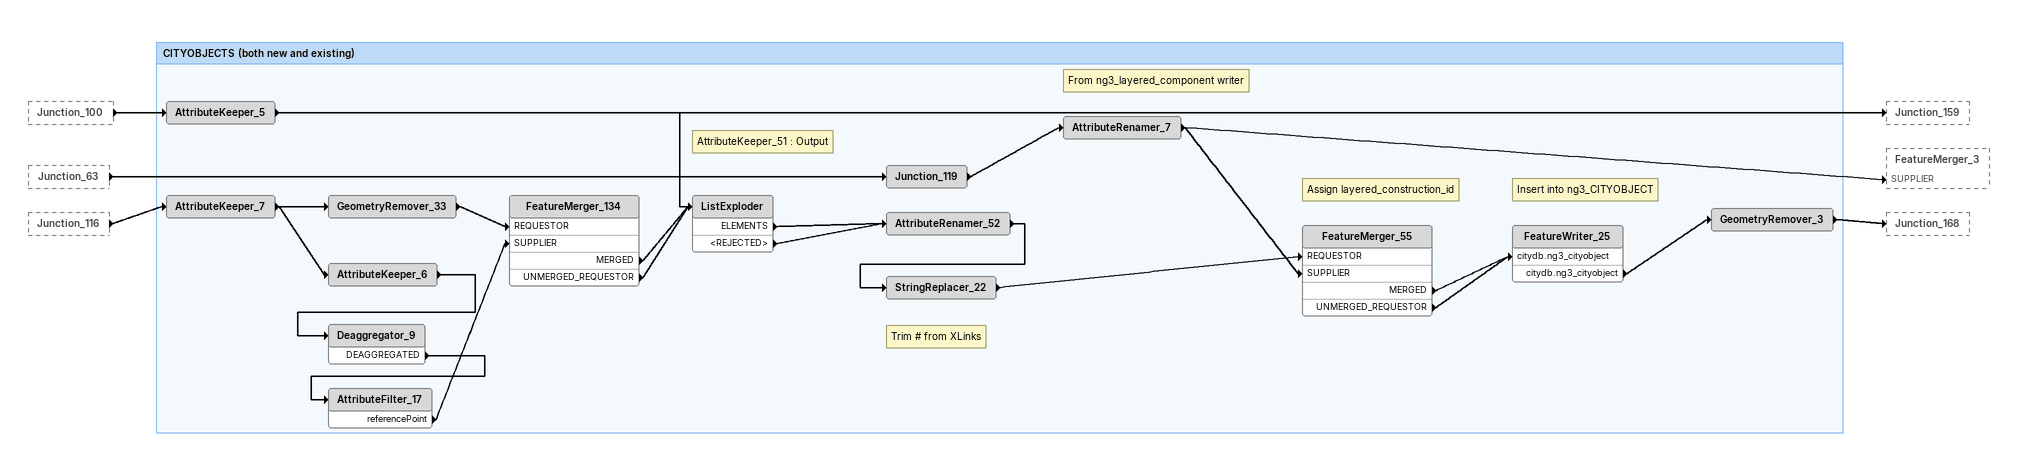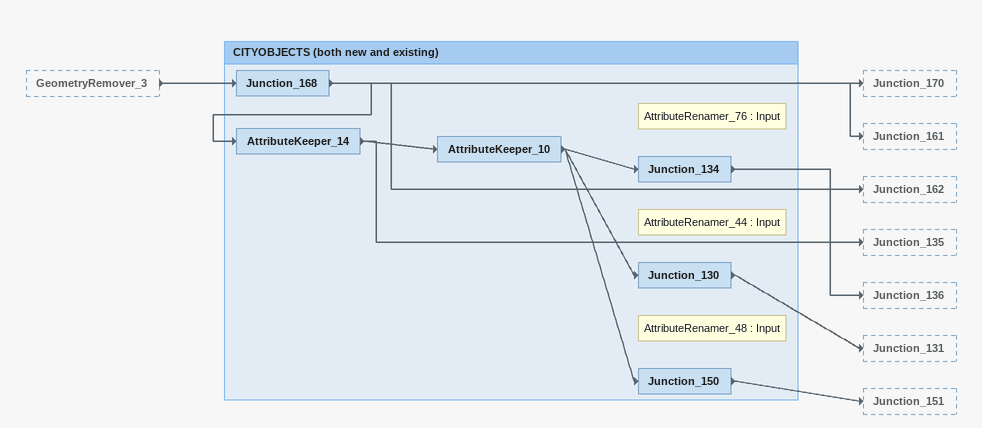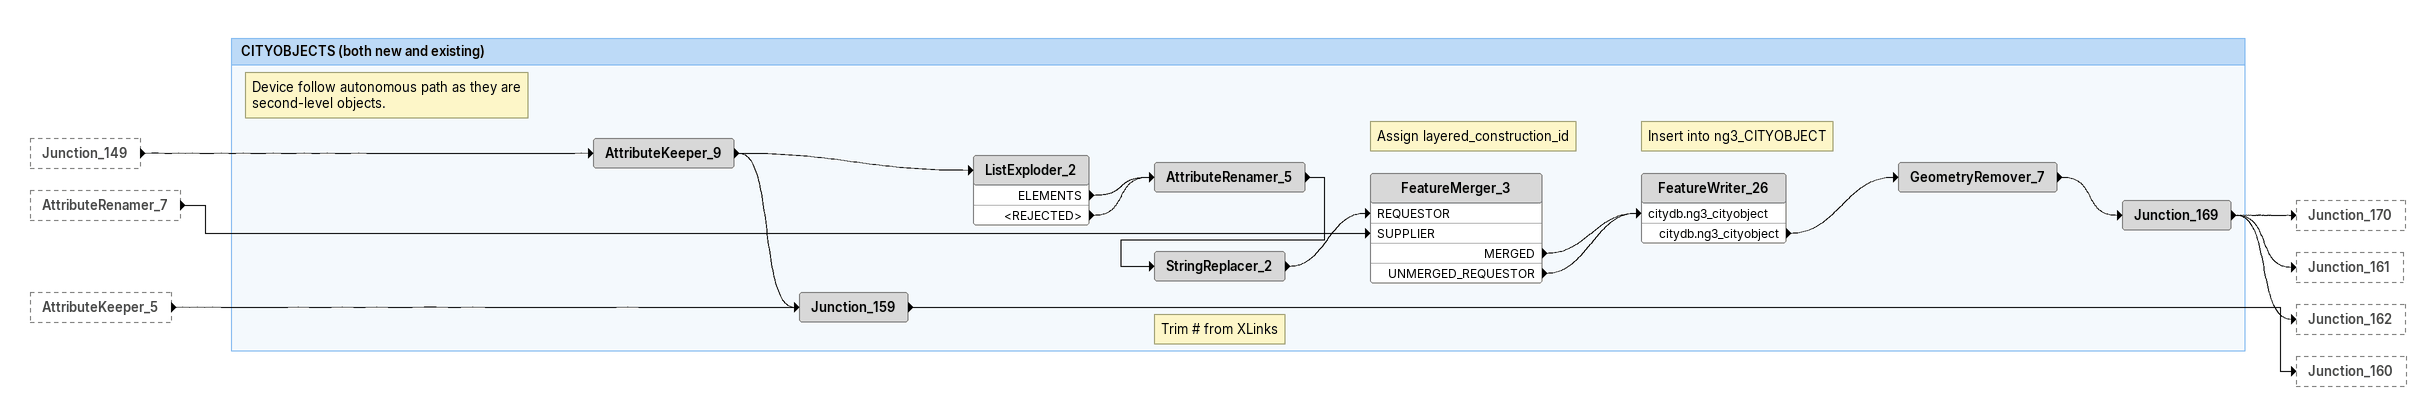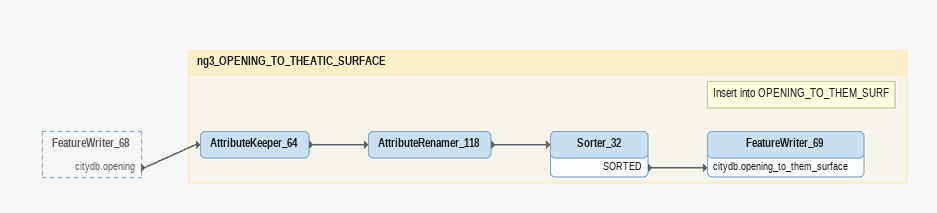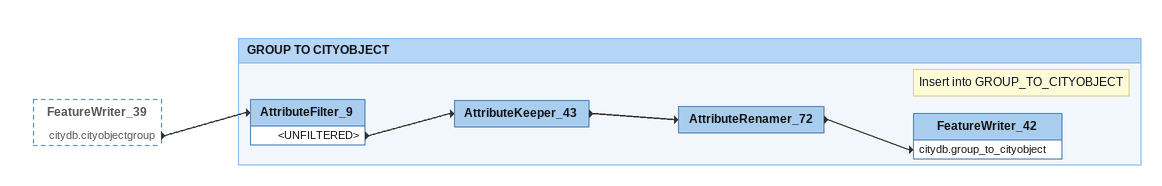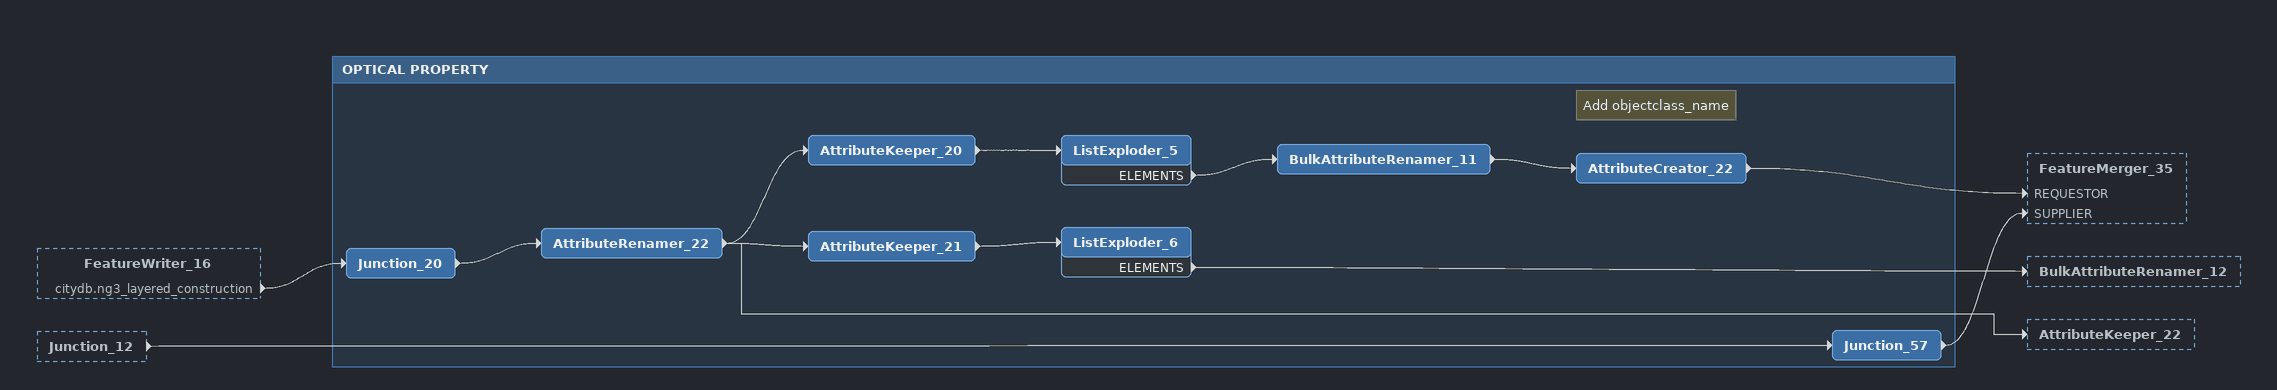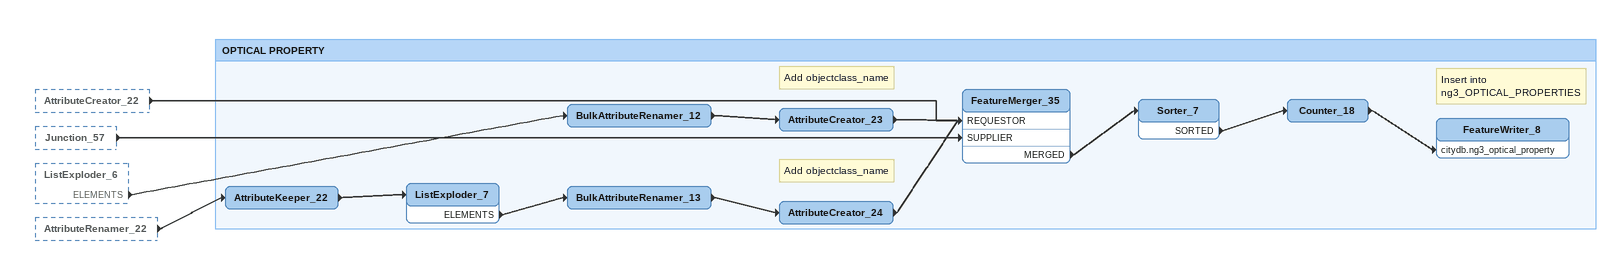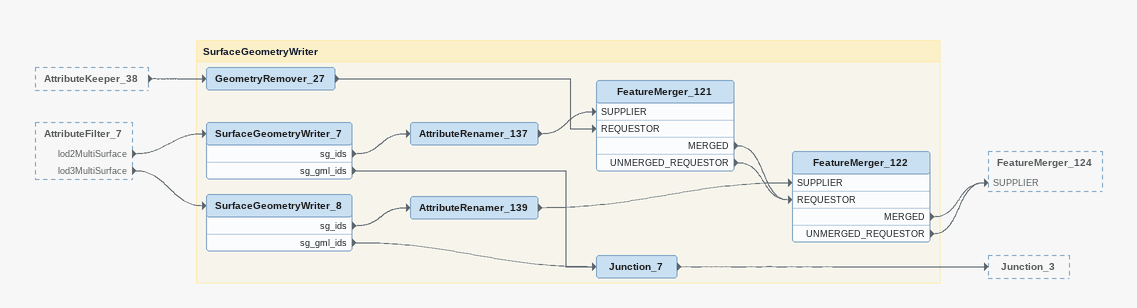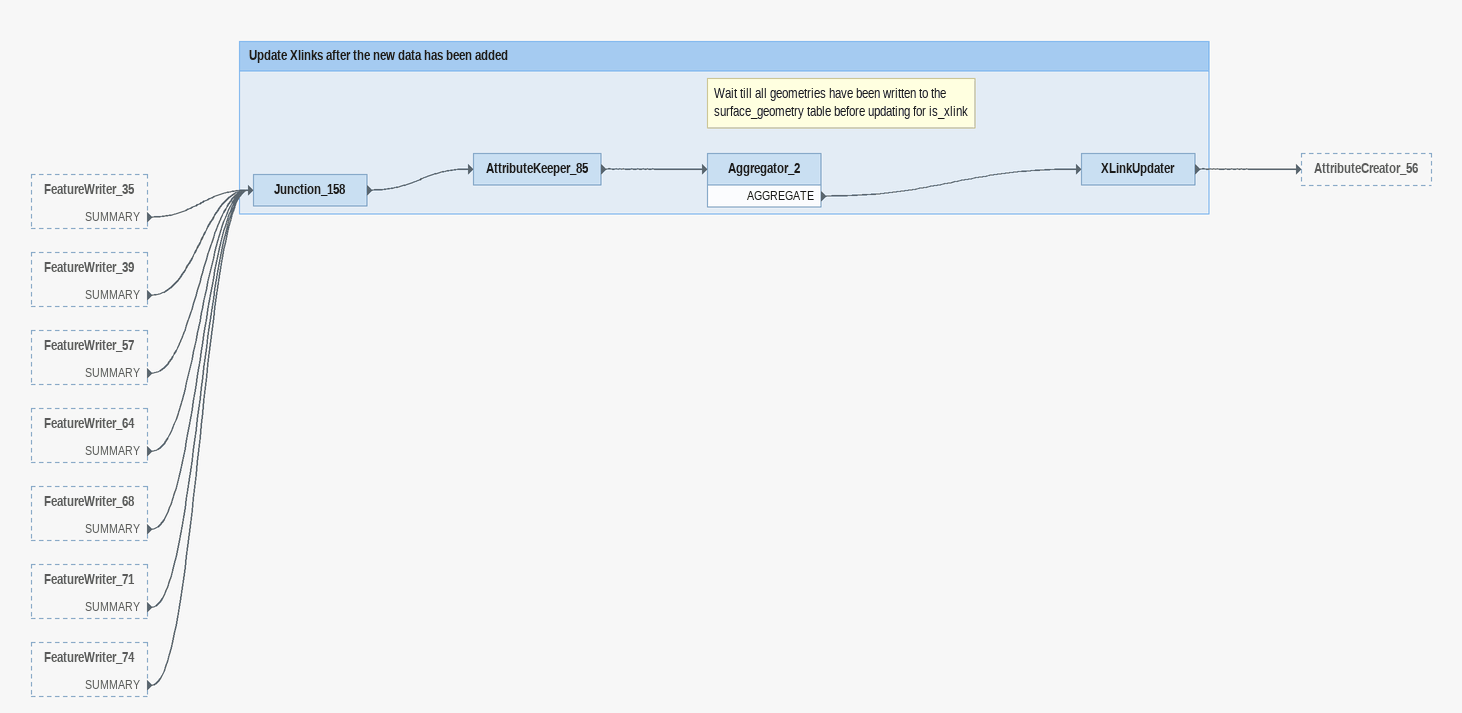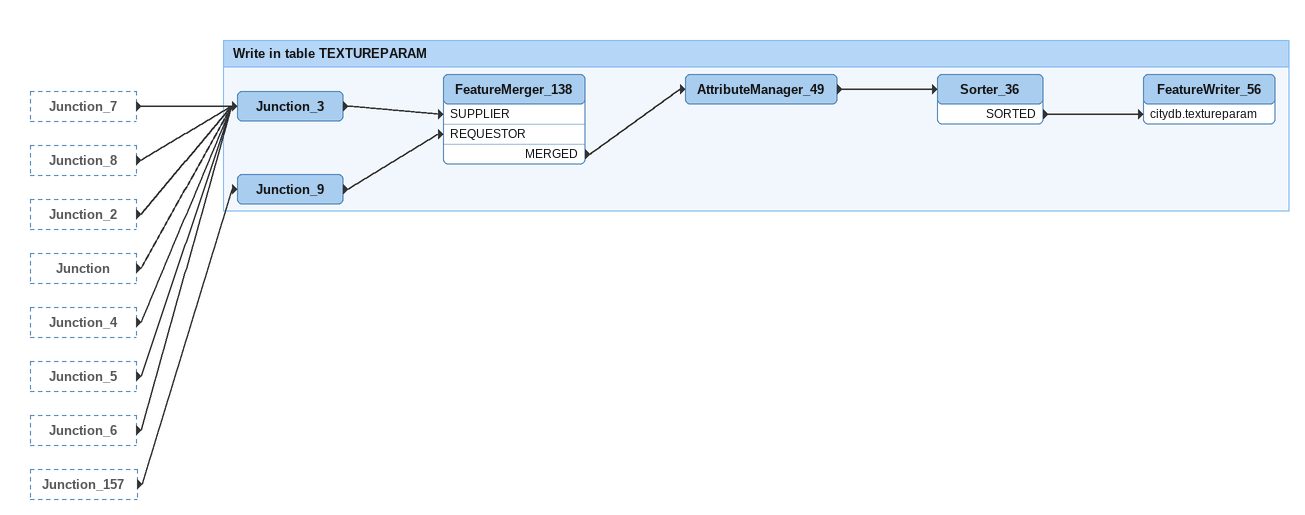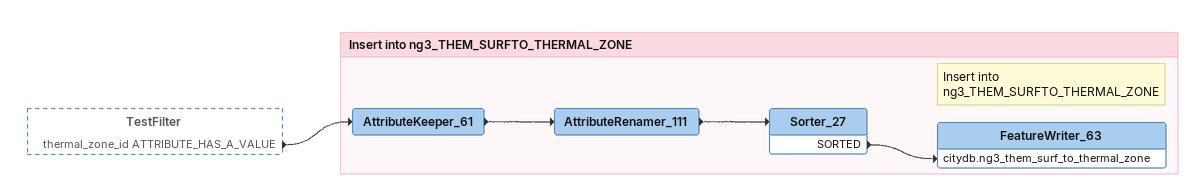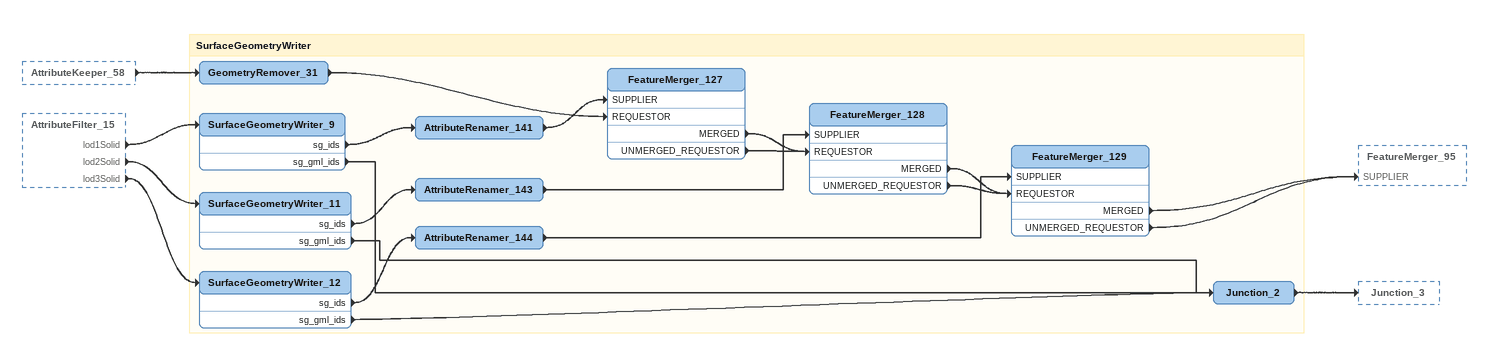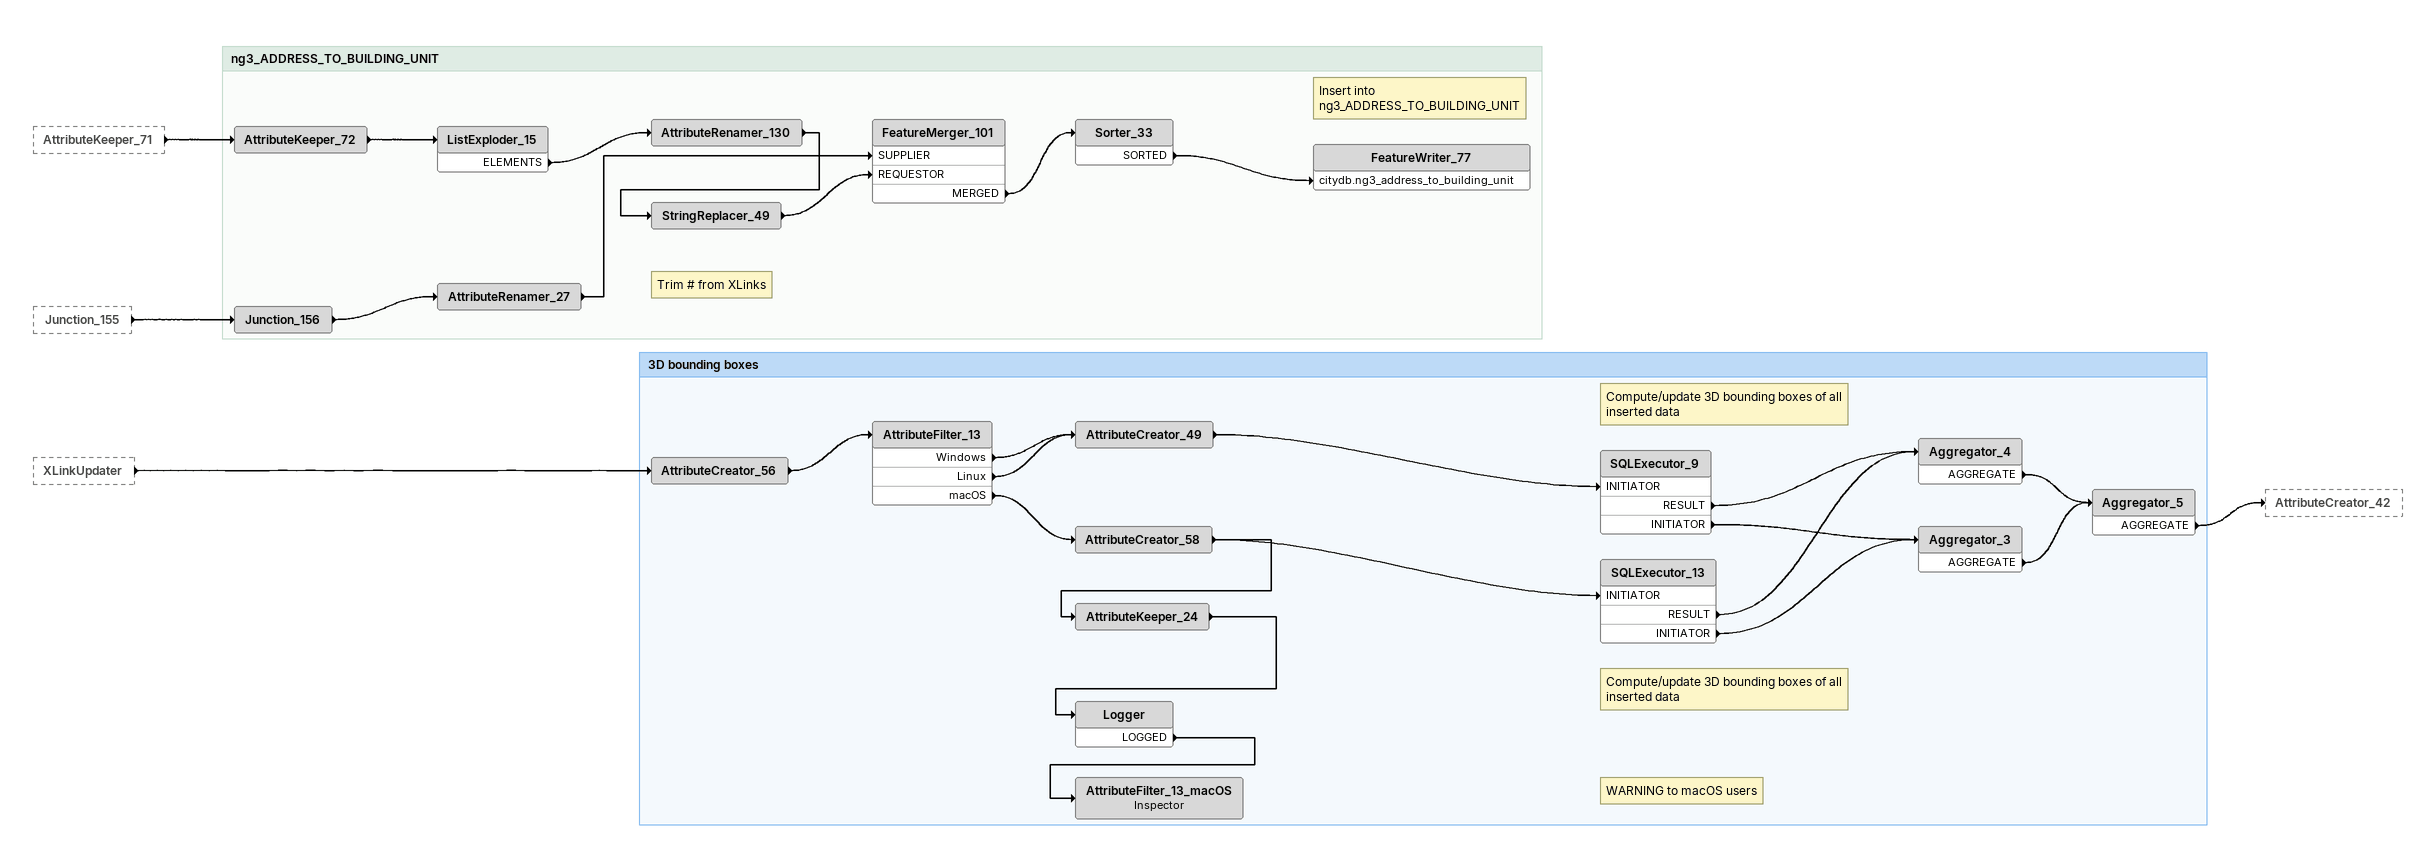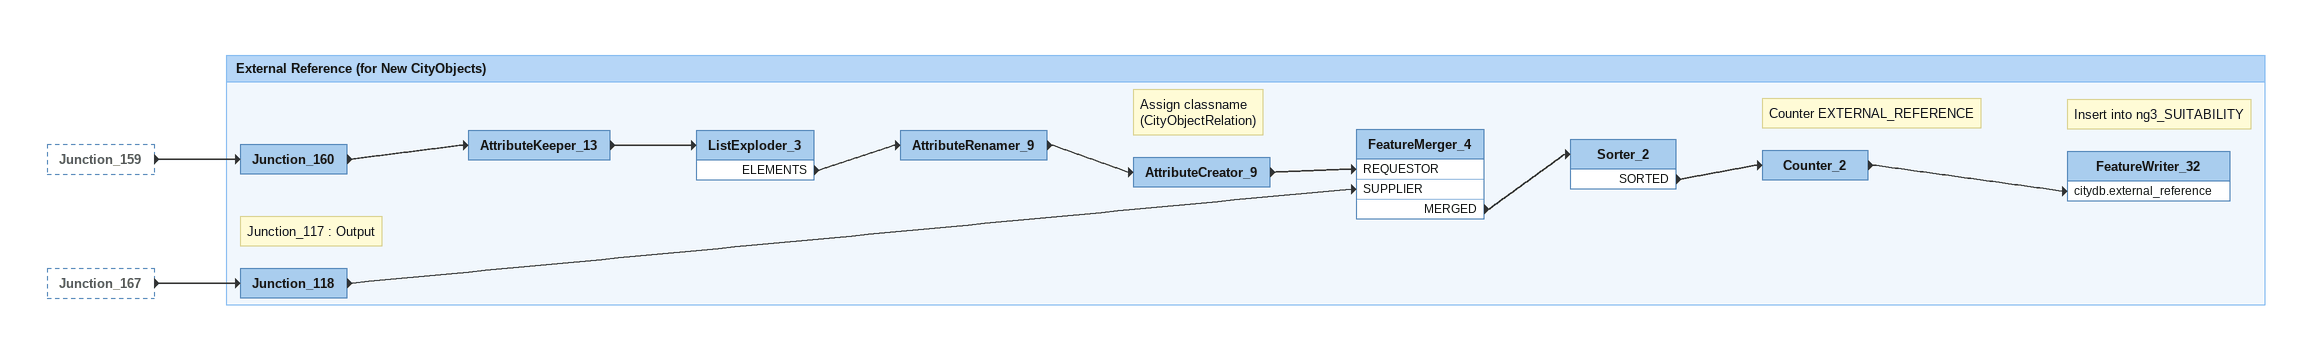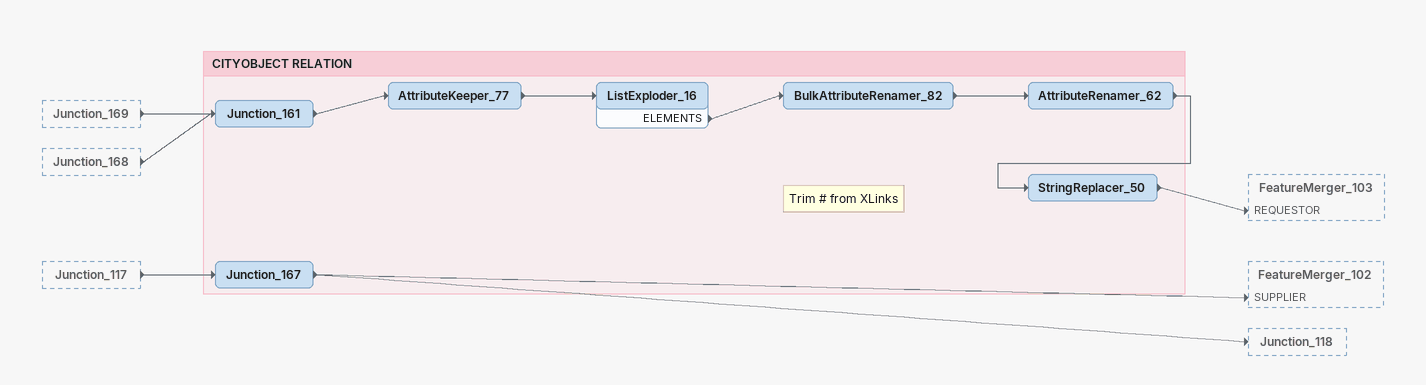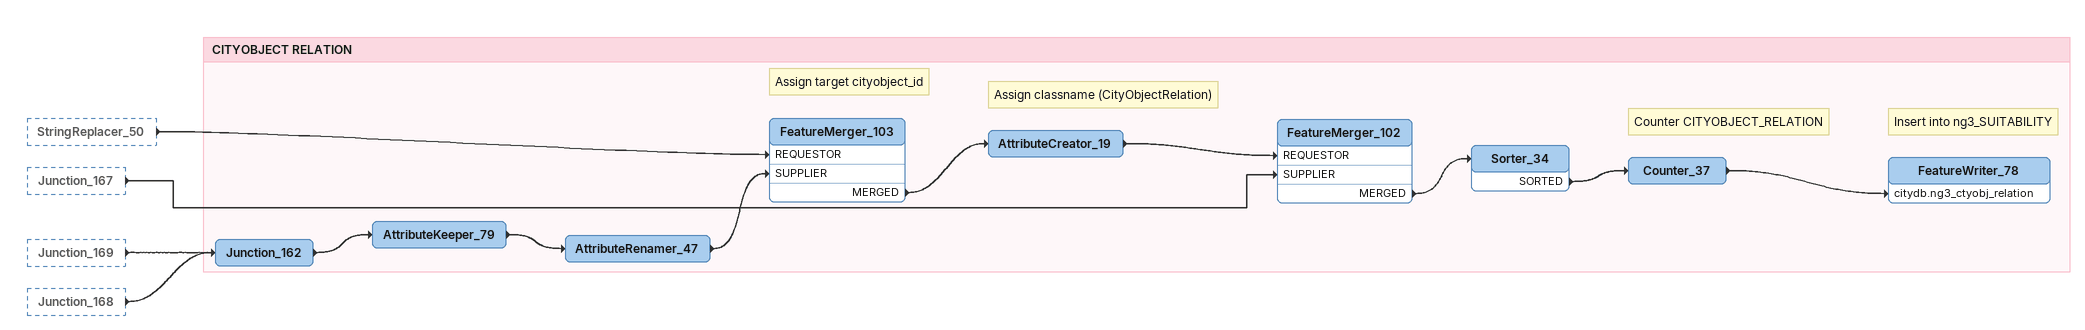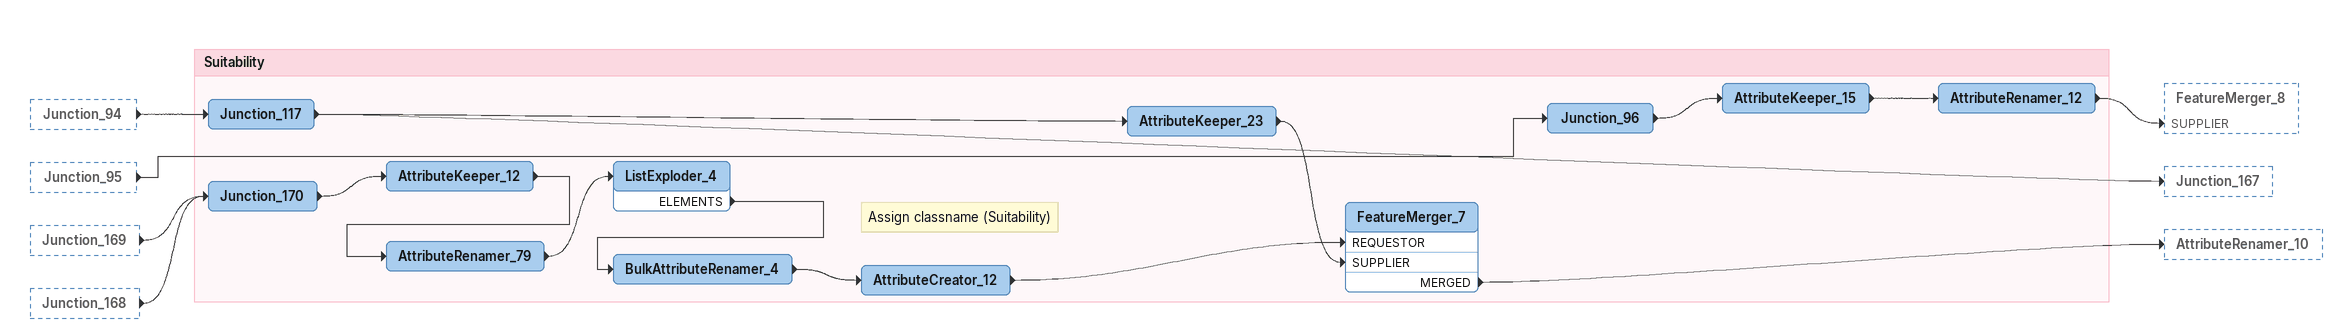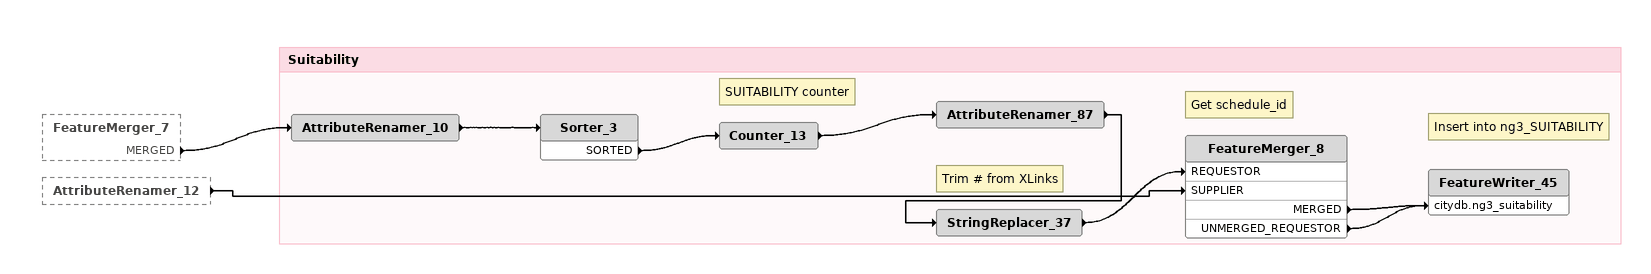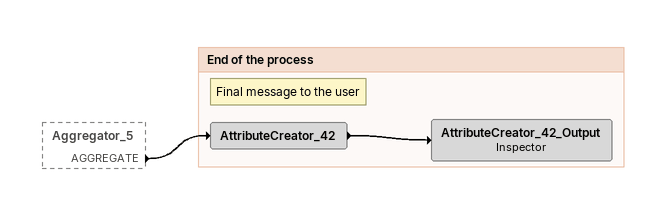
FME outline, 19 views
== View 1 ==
Junction_100 [outside]
    -> AttributeKeeper_5
Junction_63 [outside]
    -> Junction_119
Junction_116 [outside]
    -> AttributeKeeper_7

Bookmark: CITYOBJECTS (both new and existing)
Note: AttributeKeeper_51 : Output
Junction_119
    -> AttributeRenamer_7
Note: From ng3_layered_component writer
AttributeRenamer_7
    -> FeatureMerger_55 [SUPPLIER]
    -> FeatureMerger_3 [SUPPLIER]
AttributeKeeper_5
    -> ListExploder
    -> Junction_159
AttributeKeeper_7
    -> GeometryRemover_33
    -> AttributeKeeper_6
GeometryRemover_33
    -> FeatureMerger_134 [REQUESTOR]
AttributeKeeper_6
    -> Deaggregator_9
Deaggregator_9
    DEAGGREGATED -> AttributeFilter_17
AttributeFilter_17
    referencePoint -> FeatureMerger_134 [SUPPLIER]
FeatureMerger_134
    MERGED -> ListExploder
    UNMERGED_REQUESTOR -> ListExploder
ListExploder
    ELEMENTS -> AttributeRenamer_52
    <REJECTED> -> AttributeRenamer_52
AttributeRenamer_52
    -> StringReplacer_22
Note: Trim # from XLinks
StringReplacer_22
    -> FeatureMerger_55 [REQUESTOR]
Note: Assign layered_construction_id
FeatureMerger_55
    MERGED -> FeatureWriter_25 [citydb.ng3_cityobject]
    UNMERGED_REQUESTOR -> FeatureWriter_25 [citydb.ng3_cityobject]
Note: Insert into ng3_CITYOBJECT
FeatureWriter_25
    citydb.ng3_cityobject -> GeometryRemover_3
GeometryRemover_3
    -> Junction_168

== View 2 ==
GeometryRemover_3 [outside]
    -> Junction_168

Bookmark: CITYOBJECTS (both new and existing)
Junction_168
    -> Junction_170
    -> Junction_161
    -> Junction_162
    -> AttributeKeeper_14
AttributeKeeper_14
    -> Junction_135
    -> AttributeKeeper_10
AttributeKeeper_10
    -> Junction_134
    -> Junction_130
    -> Junction_150
Note: AttributeRenamer_76 : Input
Junction_134
    -> Junction_136
Note: AttributeRenamer_44 : Input
Junction_130
    -> Junction_131
Note: AttributeRenamer_48 : Input
Junction_150
    -> Junction_151

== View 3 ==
Junction_149 [outside]
    -> AttributeKeeper_9
AttributeRenamer_7 [outside]
    -> FeatureMerger_3 [SUPPLIER]
AttributeKeeper_5 [outside]
    -> Junction_159

Bookmark: CITYOBJECTS (both new and existing)
Note: Device follow autonomous path as they are second-level objects.
AttributeKeeper_9
    -> ListExploder_2
    -> Junction_159
ListExploder_2
    ELEMENTS -> AttributeRenamer_5
    <REJECTED> -> AttributeRenamer_5
AttributeRenamer_5
    -> StringReplacer_2
Note: Trim # from XLinks
StringReplacer_2
    -> FeatureMerger_3 [REQUESTOR]
Note: Assign layered_construction_id
FeatureMerger_3
    MERGED -> FeatureWriter_26 [citydb.ng3_cityobject]
    UNMERGED_REQUESTOR -> FeatureWriter_26 [citydb.ng3_cityobject]
Note: Insert into ng3_CITYOBJECT
FeatureWriter_26
    citydb.ng3_cityobject -> GeometryRemover_7
GeometryRemover_7
    -> Junction_169
Junction_169
    -> Junction_170
    -> Junction_161
    -> Junction_162
Junction_159
    -> Junction_160

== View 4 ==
FeatureWriter_68 [outside]
    citydb.opening -> AttributeKeeper_64

Bookmark: ng3_OPENING_TO_THEATIC_SURFACE
AttributeKeeper_64
    -> AttributeRenamer_118
AttributeRenamer_118
    -> Sorter_32
Sorter_32
    SORTED -> FeatureWriter_69 [citydb.opening_to_them_surface]
Note: Insert into OPENING_TO_THEM_SURF
FeatureWriter_69

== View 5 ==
FeatureWriter_39 [outside]
    citydb.cityobjectgroup -> AttributeFilter_9

Bookmark: GROUP TO CITYOBJECT
AttributeFilter_9
    <UNFILTERED> -> AttributeKeeper_43
AttributeKeeper_43
    -> AttributeRenamer_72
AttributeRenamer_72
    -> FeatureWriter_42 [citydb.group_to_cityobject]
Note: Insert into GROUP_TO_CITYOBJECT
FeatureWriter_42

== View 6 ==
FeatureWriter_16 [outside]
    citydb.ng3_layered_construction -> Junction_20
Junction_12 [outside]
    -> Junction_57

Bookmark: OPTICAL PROPERTY
Junction_57
    -> FeatureMerger_35 [SUPPLIER]
Junction_20
    -> AttributeRenamer_22
AttributeRenamer_22
    -> AttributeKeeper_20
    -> AttributeKeeper_21
    -> AttributeKeeper_22
AttributeKeeper_20
    -> ListExploder_5
ListExploder_5
    ELEMENTS -> BulkAttributeRenamer_11
BulkAttributeRenamer_11
    -> AttributeCreator_22
Note: Add objectclass_name
AttributeCreator_22
    -> FeatureMerger_35 [REQUESTOR]
AttributeKeeper_21
    -> ListExploder_6
ListExploder_6
    ELEMENTS -> BulkAttributeRenamer_12

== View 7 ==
AttributeCreator_22 [outside]
    -> FeatureMerger_35 [REQUESTOR]
Junction_57 [outside]
    -> FeatureMerger_35 [SUPPLIER]
ListExploder_6 [outside]
    ELEMENTS -> BulkAttributeRenamer_12
AttributeRenamer_22 [outside]
    -> AttributeKeeper_22

Bookmark: OPTICAL PROPERTY
BulkAttributeRenamer_12
    -> AttributeCreator_23
Note: Add objectclass_name
AttributeCreator_23
    -> FeatureMerger_35 [REQUESTOR]
AttributeKeeper_22
    -> ListExploder_7
ListExploder_7
    ELEMENTS -> BulkAttributeRenamer_13
BulkAttributeRenamer_13
    -> AttributeCreator_24
Note: Add objectclass_name
AttributeCreator_24
    -> FeatureMerger_35 [REQUESTOR]
FeatureMerger_35
    MERGED -> Sorter_7
Sorter_7
    SORTED -> Counter_18
Counter_18
    -> FeatureWriter_8 [citydb.ng3_optical_property]
Note: Insert into ng3_OPTICAL_PROPERTIES
FeatureWriter_8

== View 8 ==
AttributeKeeper_38 [outside]
    -> GeometryRemover_27
AttributeFilter_7 [outside]
    lod2MultiSurface -> SurfaceGeometryWriter_7
    lod3MultiSurface -> SurfaceGeometryWriter_8

Bookmark: SurfaceGeometryWriter
SurfaceGeometryWriter_7
    sg_ids -> AttributeRenamer_137
    sg_gml_ids -> Junction_7
AttributeRenamer_137
    -> FeatureMerger_121 [SUPPLIER]
SurfaceGeometryWriter_8
    sg_ids -> AttributeRenamer_139
    sg_gml_ids -> Junction_7
AttributeRenamer_139
    -> FeatureMerger_122 [SUPPLIER]
Junction_7
    -> Junction_3
GeometryRemover_27
    -> FeatureMerger_121 [REQUESTOR]
FeatureMerger_121
    MERGED -> FeatureMerger_122 [REQUESTOR]
    UNMERGED_REQUESTOR -> FeatureMerger_122 [REQUESTOR]
FeatureMerger_122
    MERGED -> FeatureMerger_124 [SUPPLIER]
    UNMERGED_REQUESTOR -> FeatureMerger_124 [SUPPLIER]

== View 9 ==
FeatureWriter_35 [outside]
    SUMMARY -> Junction_158
FeatureWriter_39 [outside]
    SUMMARY -> Junction_158
FeatureWriter_57 [outside]
    SUMMARY -> Junction_158
FeatureWriter_64 [outside]
    SUMMARY -> Junction_158
FeatureWriter_68 [outside]
    SUMMARY -> Junction_158
FeatureWriter_71 [outside]
    SUMMARY -> Junction_158
FeatureWriter_74 [outside]
    SUMMARY -> Junction_158

Bookmark: Update Xlinks after the new data has been added
Junction_158
    -> AttributeKeeper_85
AttributeKeeper_85
    -> Aggregator_2
Note: Wait till all geometries have been written to the surface_geometry table before updating for is_xlink
Aggregator_2
    AGGREGATE -> XLinkUpdater
XLinkUpdater
    -> AttributeCreator_56

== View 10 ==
Junction_7 [outside]
    -> Junction_3
Junction_8 [outside]
    -> Junction_3
Junction_2 [outside]
    -> Junction_3
Junction [outside]
    -> Junction_3
Junction_4 [outside]
    -> Junction_3
Junction_5 [outside]
    -> Junction_3
Junction_6 [outside]
    -> Junction_3
Junction_157 [outside]
    -> Junction_9

Bookmark: Write in table TEXTUREPARAM
Junction_9
    -> FeatureMerger_138 [REQUESTOR]
Junction_3
    -> FeatureMerger_138 [SUPPLIER]
FeatureMerger_138
    MERGED -> AttributeManager_49
AttributeManager_49
    -> Sorter_36
Sorter_36
    SORTED -> FeatureWriter_56 [citydb.textureparam]
FeatureWriter_56

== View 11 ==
TestFilter [outside]
    thermal_zone_id ATTRIBUTE_HAS_A_VALUE -> AttributeKeeper_61

Bookmark: Insert into ng3_THEM_SURFTO_THERMAL_ZONE
AttributeKeeper_61
    -> AttributeRenamer_111
AttributeRenamer_111
    -> Sorter_27
Sorter_27
    SORTED -> FeatureWriter_63 [citydb.ng3_them_surf_to_thermal_zone]
Note: Insert into ng3_THEM_SURFTO_THERMAL_ZONE
FeatureWriter_63

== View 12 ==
AttributeKeeper_58 [outside]
    -> GeometryRemover_31
AttributeFilter_15 [outside]
    lod1Solid -> SurfaceGeometryWriter_9
    lod2Solid -> SurfaceGeometryWriter_11
    lod3Solid -> SurfaceGeometryWriter_12

Bookmark: SurfaceGeometryWriter
GeometryRemover_31
    -> FeatureMerger_127 [REQUESTOR]
SurfaceGeometryWriter_9
    sg_ids -> AttributeRenamer_141
    sg_gml_ids -> Junction_2
AttributeRenamer_141
    -> FeatureMerger_127 [SUPPLIER]
FeatureMerger_127
    MERGED -> FeatureMerger_128 [REQUESTOR]
    UNMERGED_REQUESTOR -> FeatureMerger_128 [REQUESTOR]
SurfaceGeometryWriter_11
    sg_ids -> AttributeRenamer_143
    sg_gml_ids -> Junction_2
AttributeRenamer_143
    -> FeatureMerger_128 [SUPPLIER]
FeatureMerger_128
    MERGED -> FeatureMerger_129 [REQUESTOR]
    UNMERGED_REQUESTOR -> FeatureMerger_129 [REQUESTOR]
SurfaceGeometryWriter_12
    sg_ids -> AttributeRenamer_144
    sg_gml_ids -> Junction_2
AttributeRenamer_144
    -> FeatureMerger_129 [SUPPLIER]
FeatureMerger_129
    MERGED -> FeatureMerger_95 [SUPPLIER]
    UNMERGED_REQUESTOR -> FeatureMerger_95 [SUPPLIER]
Junction_2
    -> Junction_3

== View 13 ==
AttributeKeeper_71 [outside]
    -> AttributeKeeper_72
Junction_155 [outside]
    -> Junction_156
XLinkUpdater [outside]
    -> AttributeCreator_56

Bookmark: ng3_ADDRESS_TO_BUILDING_UNIT
Junction_156
    -> AttributeRenamer_27
AttributeRenamer_27
    -> FeatureMerger_101 [SUPPLIER]
AttributeKeeper_72
    -> ListExploder_15
ListExploder_15
    ELEMENTS -> AttributeRenamer_130
AttributeRenamer_130
    -> StringReplacer_49
Note: Trim # from XLinks
StringReplacer_49
    -> FeatureMerger_101 [REQUESTOR]
FeatureMerger_101
    MERGED -> Sorter_33
Sorter_33
    SORTED -> FeatureWriter_77 [citydb.ng3_address_to_building_unit]
Note: Insert into ng3_ADDRESS_TO_BUILDING_UNIT
FeatureWriter_77

Bookmark: 3D bounding boxes
AttributeCreator_56
    -> AttributeFilter_13
AttributeFilter_13
    Windows -> AttributeCreator_49
    Linux -> AttributeCreator_49
    macOS -> AttributeCreator_58
AttributeCreator_49
    -> SQLExecutor_9 [INITIATOR]
Note: Compute/update 3D bounding boxes of all inserted data
SQLExecutor_9
    RESULT -> Aggregator_4
    INITIATOR -> Aggregator_3
AttributeCreator_58
    -> SQLExecutor_13 [INITIATOR]
    -> AttributeKeeper_24
Note: Compute/update 3D bounding boxes of all inserted data
SQLExecutor_13
    RESULT -> Aggregator_4
    INITIATOR -> Aggregator_3
Aggregator_4
    AGGREGATE -> Aggregator_5
Aggregator_3
    AGGREGATE -> Aggregator_5
Aggregator_5
    AGGREGATE -> AttributeCreator_42
AttributeKeeper_24
    -> Logger
Logger
    LOGGED -> AttributeFilter_13_macOS
Note: WARNING to macOS users
AttributeFilter_13_macOS: Inspector

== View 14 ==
Junction_159 [outside]
    -> Junction_160
Junction_167 [outside]
    -> Junction_118

Bookmark: External Reference (for New CityObjects)
Note: Junction_117 : Output
Junction_118
    -> FeatureMerger_4 [SUPPLIER]
Junction_160
    -> AttributeKeeper_13
AttributeKeeper_13
    -> ListExploder_3
ListExploder_3
    ELEMENTS -> AttributeRenamer_9
AttributeRenamer_9
    -> AttributeCreator_9
Note: Assign classname (CityObjectRelation)
AttributeCreator_9
    -> FeatureMerger_4 [REQUESTOR]
FeatureMerger_4
    MERGED -> Sorter_2
Sorter_2
    SORTED -> Counter_2
Note: Counter EXTERNAL_REFERENCE
Counter_2
    -> FeatureWriter_32 [citydb.external_reference]
Note: Insert into ng3_SUITABILITY
FeatureWriter_32

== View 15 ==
Junction_169 [outside]
    -> Junction_161
Junction_168 [outside]
    -> Junction_161
Junction_117 [outside]
    -> Junction_167

Bookmark: CITYOBJECT RELATION
Junction_167
    -> FeatureMerger_102 [SUPPLIER]
    -> Junction_118
Junction_161
    -> AttributeKeeper_77
AttributeKeeper_77
    -> ListExploder_16
ListExploder_16
    ELEMENTS -> BulkAttributeRenamer_82
BulkAttributeRenamer_82
    -> AttributeRenamer_62
AttributeRenamer_62
    -> StringReplacer_50
Note: Trim # from XLinks
StringReplacer_50
    -> FeatureMerger_103 [REQUESTOR]

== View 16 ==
StringReplacer_50 [outside]
    -> FeatureMerger_103 [REQUESTOR]
Junction_167 [outside]
    -> FeatureMerger_102 [SUPPLIER]
Junction_169 [outside]
    -> Junction_162
Junction_168 [outside]
    -> Junction_162

Bookmark: CITYOBJECT RELATION
Junction_162
    -> AttributeKeeper_79
AttributeKeeper_79
    -> AttributeRenamer_47
AttributeRenamer_47
    -> FeatureMerger_103 [SUPPLIER]
Note: Assign target cityobject_id
FeatureMerger_103
    MERGED -> AttributeCreator_19
Note: Assign classname (CityObjectRelation)
AttributeCreator_19
    -> FeatureMerger_102 [REQUESTOR]
FeatureMerger_102
    MERGED -> Sorter_34
Sorter_34
    SORTED -> Counter_37
Note: Counter CITYOBJECT_RELATION
Counter_37
    -> FeatureWriter_78 [citydb.ng3_ctyobj_relation]
Note: Insert into ng3_SUITABILITY
FeatureWriter_78

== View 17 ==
Junction_94 [outside]
    -> Junction_117
Junction_95 [outside]
    -> Junction_96
Junction_169 [outside]
    -> Junction_170
Junction_168 [outside]
    -> Junction_170

Bookmark: Suitability
Junction_117
    -> AttributeKeeper_23
    -> Junction_167
AttributeKeeper_23
    -> FeatureMerger_7 [SUPPLIER]
Junction_96
    -> AttributeKeeper_15
AttributeKeeper_15
    -> AttributeRenamer_12
AttributeRenamer_12
    -> FeatureMerger_8 [SUPPLIER]
Junction_170
    -> AttributeKeeper_12
AttributeKeeper_12
    -> AttributeRenamer_79
AttributeRenamer_79
    -> ListExploder_4
ListExploder_4
    ELEMENTS -> BulkAttributeRenamer_4
BulkAttributeRenamer_4
    -> AttributeCreator_12
Note: Assign classname (Suitability)
AttributeCreator_12
    -> FeatureMerger_7 [REQUESTOR]
FeatureMerger_7
    MERGED -> AttributeRenamer_10

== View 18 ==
FeatureMerger_7 [outside]
    MERGED -> AttributeRenamer_10
AttributeRenamer_12 [outside]
    -> FeatureMerger_8 [SUPPLIER]

Bookmark: Suitability
AttributeRenamer_10
    -> Sorter_3
Sorter_3
    SORTED -> Counter_13
Note: SUITABILITY counter
Counter_13
    -> AttributeRenamer_87
AttributeRenamer_87
    -> StringReplacer_37
Note: Trim # from XLinks
StringReplacer_37
    -> FeatureMerger_8 [REQUESTOR]
Note: Get schedule_id
FeatureMerger_8
    MERGED -> FeatureWriter_45 [citydb.ng3_suitability]
    UNMERGED_REQUESTOR -> FeatureWriter_45 [citydb.ng3_suitability]
Note: Insert into ng3_SUITABILITY
FeatureWriter_45

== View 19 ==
Aggregator_5 [outside]
    AGGREGATE -> AttributeCreator_42

Bookmark: End of the process
Note: Final message to the user
AttributeCreator_42
    -> AttributeCreator_42_Output
AttributeCreator_42_Output: Inspector
